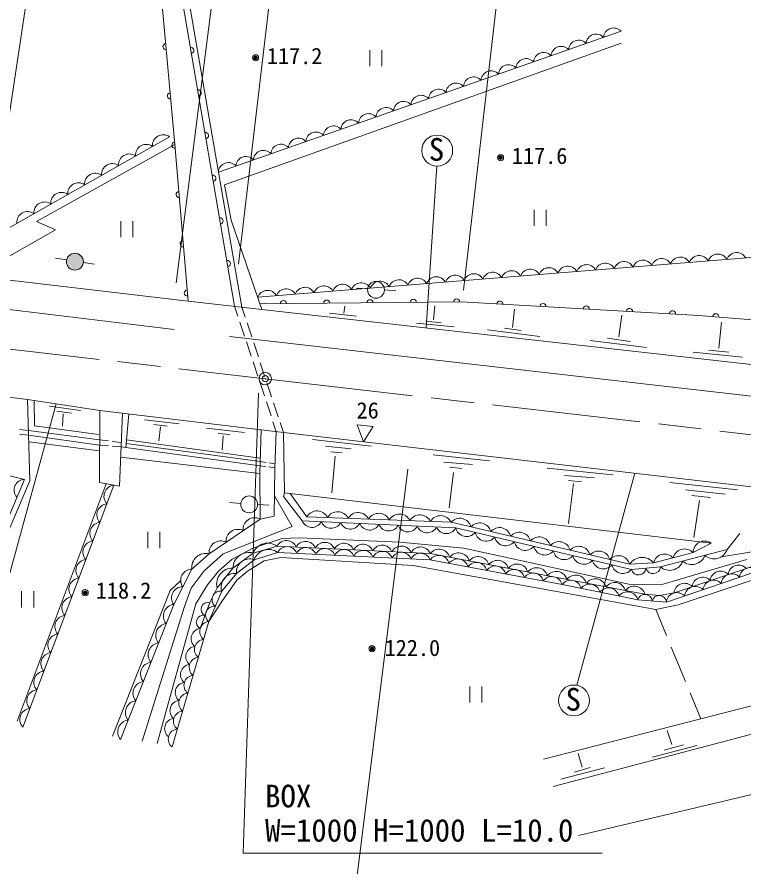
# Model space of a CAD drawing. Units: millimetres, scale not verified. Extents: x 40000 to 680000, y 20000 to 380000.
# Drawn here: x 150831 to 209625, y 247411 to 316164 of the extents above; entities that cross this region are included whole.
import ezdxf
from ezdxf.enums import TextEntityAlignment as Align

# ---------------------------------------------------------------- set-up
doc = ezdxf.new("R2010")
doc.units = ezdxf.units.MM
doc.header["$LTSCALE"] = 1000
doc.header["$PDMODE"] = 32
doc.header["$PDSIZE"] = 500
doc.linetypes.add('CHAIN', pattern=[18.5, 12, -1.5, 3.5, -1.5])
for name, color, linetype, lineweight in [('M-BGD', 7, 'Continuous', 13), ('M-BMK', 2, 'CHAIN', 13), ('M-BMK-SRVR', 3, 'Continuous', 13), ('M-STR-HTXT', 7, 'Continuous', 13)]:
    doc.layers.add(name, color=color, linetype=linetype, lineweight=lineweight)
doc.styles.add('ＭＳ ゴシック', font='')
doc.styles.get('ＭＳ ゴシック').set_extended_font_data('MS Gothic')

msp = doc.modelspace()

# ---------------------------------------------------------------- hatches: boundary and pattern name
at = {"layer": 'M-BGD'}
msp.add_hatch(color=256, dxfattribs=at).paths.add_polyline_path([(156190, 296267, 0.97359), (154846, 296512, 0.01338), (154840, 296476, 1)])

# ---------------------------------------------------------------- linework, layer by layer
for p, q in [((167118, 303621), (164689, 317694)), ((168430, 292767), (164180, 317615)), ((199687, 315005), (167118, 303621)), ((167613, 302577), (199701, 314057)), ((179356, 313476), (179356, 312176)), ((180331, 312176), (180331, 313476)), ((163154, 306478), (143970, 295608)), ((152417, 299619), (163604, 305842)), ((184791, 304112), (183918, 291018)), ((169013, 292701), (167118, 303621)), ((168146, 299737), (167613, 302577)), ((101629, 300553), (164666, 293191)), ((192650, 300580), (192650, 299280)), ((193625, 299280), (193625, 300580)), ((153936, 298949), (152417, 299619)), ((159224, 299653), (159224, 298353)), ((160199, 298353), (160199, 299653)), ((170638, 292518), (168146, 299737)), ((147360, 295213), (153936, 298949)), ((153943, 296651), (154846, 296512)), ((212799, 296917), (170301, 293493)), ((156194, 296304), (157097, 296166)), ((178273, 294236), (179185, 294175)), ((180545, 294085), (181457, 294024)), ((164666, 293191), (170638, 292518)), ((148073, 292759), (163550, 290895)), ((168697, 291965), (168430, 292767)), ((169280, 291897), (169013, 292701)), ((170638, 292518), (225375, 286336)), ((176109, 292210), (178289, 291959)), ((177254, 292221), (177336, 292788)), ((184518, 291677), (184624, 292807)), ((190914, 291053), (191054, 292523)), ((183887, 291563), (185123, 291440)), ((199502, 290307), (199740, 292049)), ((169233, 290351), (168854, 291490)), ((169815, 290284), (169437, 291423)), ((183133, 291396), (186184, 291098)), ((188880, 290854), (193123, 290323)), ((190248, 290983), (191598, 290802)), ((207579, 289367), (207814, 291490)), ((168008, 290332), (258624, 279944)), ((198599, 290184), (200413, 289930)), ((169768, 288738), (169390, 289877)), ((170351, 288670), (169973, 289809)), ((197181, 289987), (201746, 289422)), ((151690, 285238), (120558, 288908)), ((205511, 289052), (209494, 288637)), ((206773, 289209), (208412, 289060)), ((170304, 287125), (169926, 288263)), ((170887, 287057), (170508, 288196)), ((170840, 285511), (170462, 286650)), ((171422, 285444), (171044, 286582)), ((149255, 267580), (153987, 284879)), ((157519, 284327), (151690, 285238)), ((151690, 285238), (151880, 278654)), ((152222, 285155), (152256, 283097)), ((153470, 284687), (155960, 284345)), ((171376, 283898), (170998, 285037)), ((171958, 283830), (171580, 284969)), ((154058, 284275), (155250, 284126)), ((154566, 284056), (154505, 283066)), ((157505, 278508), (157519, 284327)), ((172382, 282552), (157519, 284327)), ((159350, 284108), (159109, 278219)), ((159863, 284047), (159634, 281336)), ((161146, 283576), (163943, 283261)), ((171800, 282621), (171534, 283423)), ((172382, 282552), (172115, 283356)), ((151027, 282800), (151762, 282726)), ((151762, 282726), (157513, 281965)), ((152256, 283097), (157425, 282392)), ((161900, 283199), (162987, 283068)), ((162426, 283007), (162295, 281885)), ((166143, 282897), (169237, 282555)), ((170565, 282769), (170478, 279234)), ((171673, 279711), (171800, 282621)), ((178344, 283167), (179644, 283038)), ((178864, 281800), (178344, 283167)), ((178864, 281800), (179644, 283038)), ((151040, 282424), (151773, 282348)), ((151773, 282348), (157512, 281545)), ((157513, 281965), (158234, 281870)), ((159688, 281972), (170508, 280479)), ((167098, 282476), (168036, 282389)), ((167492, 282275), (167414, 281118)), ((172382, 282552), (172456, 277676)), ((252416, 273266), (172382, 282552)), ((174736, 282003), (179496, 281450)), ((151789, 281808), (157511, 281072)), ((157512, 281545), (158226, 281485)), ((158525, 281460), (159239, 281401)), ((158532, 281831), (159253, 281736)), ((159634, 281336), (159239, 281401)), ((159634, 281336), (170493, 279870)), ((159663, 281672), (170501, 280200)), ((175771, 281443), (177868, 281239)), ((159205, 280572), (170478, 279234)), ((176221, 280987), (177120, 280911)), ((176559, 280643), (176298, 277672)), ((184474, 280740), (189042, 280253)), ((170493, 279870), (170959, 279807)), ((170501, 280200), (170971, 280134)), ((171218, 280100), (171688, 280035)), ((185344, 280166), (187658, 279981)), ((170478, 279234), (170490, 275559)), ((171207, 279774), (171673, 279711)), ((171673, 279711), (171623, 275799)), ((186124, 279324), (185793, 276469)), ((185799, 279745), (186816, 279648)), ((193719, 279668), (199008, 279138)), ((196100, 262111), (200790, 279256)), ((151431, 278767), (143513, 260259)), ((151880, 278654), (143791, 259959)), ((150257, 279056), (151431, 278767)), ((159109, 278219), (157505, 278508)), ((195117, 279085), (197496, 278901)), ((195419, 278664), (196484, 278572)), ((203622, 278515), (209092, 277923)), ((158032, 278413), (150840, 259195)), ((158673, 278297), (151295, 258730)), ((195827, 278428), (195432, 275193)), ((204898, 277923), (208092, 277581)), ((173083, 274949), (171644, 277421)), ((172456, 277676), (172373, 277385)), ((173896, 275417), (172373, 277385)), ((172456, 277676), (206973, 273610)), ((174277, 275745), (172925, 277620)), ((205403, 277460), (206922, 277296)), ((168017, 276884), (168929, 276823)), ((170290, 276733), (171201, 276672)), ((206022, 277051), (205580, 274065)), ((171623, 275799), (170490, 275559)), ((161400, 274512), (161400, 273212)), ((162375, 273212), (162375, 274512)), ((173083, 274949), (167493, 272732)), ((208257, 273091), (209287, 274381)), ((169900, 273188), (172266, 273990)), ((172266, 273990), (173673, 274042)), ((173673, 274042), (181782, 273677)), ((181782, 273677), (186975, 273211)), ((168240, 272313), (169900, 273188)), ((171860, 273360), (169931, 272804)), ((184252, 272758), (171860, 273360)), ((186975, 273211), (200312, 270297)), ((167493, 272732), (165965, 271364)), ((167122, 271353), (168240, 272313)), ((169931, 272804), (168287, 271591)), ((172166, 272451), (170833, 272188)), ((182879, 271791), (172166, 272451)), ((201617, 269471), (184252, 272758)), ((202896, 270238), (209846, 272293)), ((215693, 272417), (204307, 268626)), ((210266, 272913), (207793, 272508)), ((168287, 271591), (167012, 269987)), ((170833, 272188), (169461, 271342)), ((202506, 268232), (182879, 271791)), ((211277, 272055), (203967, 269596)), ((165965, 271364), (164929, 269974)), ((166228, 270223), (167122, 271353)), ((169461, 271342), (168622, 270621)), ((163216, 269776), (164057, 270565)), ((165298, 268694), (166228, 270223)), ((168622, 270621), (167439, 268956)), ((248373, 270219), (193416, 256139)), ((200312, 270297), (202896, 270238)), ((151207, 269712), (151207, 268412)), ((152182, 268412), (152182, 269712)), ((158558, 257989), (163216, 269776)), ((164929, 269974), (164367, 268487)), ((167012, 269987), (166414, 268815)), ((203967, 269596), (202784, 269373)), ((167439, 268956), (166332, 267269)), ((194189, 253917), (252570, 269318)), ((202784, 269373), (201617, 269471)), ((164367, 268487), (160950, 257579)), ((162157, 257408), (165298, 268694)), ((166414, 268815), (165643, 266700)), ((204307, 268626), (202506, 268232)), ((202506, 268232), (203368, 266127)), ((203747, 265201), (204884, 262425)), ((187453, 262014), (187453, 260714)), ((188428, 260714), (188428, 262014)), ((205263, 261500), (206125, 259395)), ((196230, 249952), (236979, 259609)), ((203792, 257315), (203419, 258457)), ((202214, 256298), (205799, 257245)), ((203169, 256859), (204730, 257297)), ((196545, 255496), (196203, 256592)), ((194804, 254509), (198351, 255435)), ((195914, 255093), (197194, 255470))]:
    msp.add_line(p, q, dxfattribs=at)
for points in [[(162526, 317747), (163604, 305842), (164666, 293191)], [(214324, 291341), (205950, 292032), (186786, 293112), (170481, 292971)], [(206973, 273610), (205506, 272840), (203889, 272406), (202311, 272011), (200379, 271893), (185936, 275298), (174277, 275745)], [(170490, 275559), (166377, 272737), (164977, 271495), (163508, 268655), (159204, 257732)], [(173896, 275417), (186307, 274838), (200522, 271474), (202868, 271691), (208257, 273091)], [(213699, 272375), (203347, 268831), (201039, 269009), (194916, 270261), (184246, 272253), (171910, 272862), (170016, 272270), (168583, 271156), (167383, 269729), (166332, 267269), (163367, 257127)]]:
    msp.add_lwpolyline(points, dxfattribs=at)
for centre, radius in [((170122, 312865), 150), ((170122, 312865), 120), ((170122, 312865), 90), ((170122, 312865), 60), ((170122, 312865), 30), ((170122, 312865), 20), ((184814, 305361), 1250), ((189936, 304791), 150), ((189936, 304791), 120), ((189936, 304791), 90), ((189936, 304791), 60), ((189936, 304791), 30), ((189936, 304791), 20), ((155515, 296371), 683), ((179862, 294093), 683), ((169607, 276741), 683), ((156344, 269595), 150), ((156344, 269595), 120), ((156344, 269595), 90), ((156344, 269595), 60), ((156344, 269595), 30), ((156344, 269595), 20), ((179545, 265061), 150), ((179545, 265061), 120), ((179545, 265061), 90), ((179545, 265061), 60), ((179545, 265061), 30), ((179545, 265061), 20), ((195873, 260882), 1250)]:
    msp.add_circle(centre, radius, dxfattribs=at)
for centre, radius, start, end in [((199082, 314463), 813, 41.88844, 176.64388), ((196250, 313473), 813, 41.88844, 176.64388), ((197666, 313968), 813, 41.88844, 176.64388), ((162887, 313763), 250, 95.17757, 275.17757), ((164889, 313466), 250, 279.70682, 99.70682), ((194834, 312978), 813, 41.88844, 176.64388), ((193418, 312483), 813, 41.88844, 176.64388), ((190586, 311493), 813, 41.88844, 176.64388), ((192002, 311988), 813, 41.88844, 176.64388), ((189170, 310998), 813, 41.88844, 176.64388), ((186338, 310008), 813, 41.88844, 176.64388), ((187754, 310503), 813, 41.88844, 176.64388), ((165480, 310016), 250, 279.70682, 99.70682), ((184922, 309513), 813, 41.88844, 176.64388), ((163247, 309780), 250, 95.17757, 275.17757), ((183506, 309018), 813, 41.88844, 176.64388), ((180674, 308028), 813, 41.88844, 176.64388), ((182090, 308523), 813, 41.88844, 176.64388), ((179258, 307533), 813, 41.88844, 176.64388), ((176426, 306543), 813, 41.88844, 176.64388), ((177842, 307038), 813, 41.88844, 176.64388), ((162651, 305768), 870, 54.709, 184.36134), ((166070, 306566), 250, 279.70682, 99.70682), ((175009, 306049), 813, 41.88844, 176.64388), ((163608, 305796), 250, 94.79552, 274.79552), ((173593, 305554), 813, 41.88844, 176.64388), ((161281, 304991), 870, 54.709, 184.36134), ((170761, 304564), 813, 41.88844, 176.64388), ((172177, 305059), 813, 41.88844, 176.64388), ((159911, 304215), 870, 54.709, 184.36134), ((169345, 304069), 813, 41.88844, 176.64388), ((158540, 303438), 870, 54.709, 184.36134), ((167929, 303574), 813, 41.88844, 176.64388), ((157170, 302662), 870, 54.709, 184.36134), ((166660, 303116), 250, 279.70682, 99.70682), ((155800, 301886), 870, 54.709, 184.36134), ((154429, 301109), 870, 54.709, 184.36134), ((163943, 301810), 250, 94.79552, 274.79552), ((153059, 300333), 870, 54.709, 184.36134), ((151689, 299557), 870, 54.709, 184.36134), ((167250, 299667), 250, 279.70682, 99.70682), ((164277, 297824), 250, 94.79552, 274.79552), ((209031, 296282), 830, 28.0173, 161.19498), ((167840, 296217), 250, 279.70682, 99.70682), ((199924, 295549), 830, 28.0173, 161.19498), ((201442, 295671), 830, 28.0173, 161.19498), ((202960, 295793), 830, 28.0173, 161.19498), ((204477, 295916), 830, 28.0173, 161.19498), ((205995, 296038), 830, 28.0173, 161.19498), ((207513, 296160), 830, 28.0173, 161.19498), ((190817, 294815), 830, 28.0173, 161.19498), ((192335, 294937), 830, 28.0173, 161.19498), ((193853, 295060), 830, 28.0173, 161.19498), ((195371, 295182), 830, 28.0173, 161.19498), ((196889, 295304), 830, 28.0173, 161.19498), ((198406, 295426), 830, 28.0173, 161.19498), ((183229, 294204), 830, 28.0173, 161.19498), ((184746, 294326), 830, 28.0173, 161.19498), ((186264, 294448), 830, 28.0173, 161.19498), ((187782, 294570), 830, 28.0173, 161.19498), ((189300, 294693), 830, 28.0173, 161.19498), ((174122, 293470), 830, 28.0173, 161.19498), ((175640, 293592), 830, 28.0173, 161.19498), ((177158, 293715), 830, 28.0173, 161.19498), ((178675, 293837), 830, 28.0173, 161.19498), ((180193, 293959), 830, 28.0173, 161.19498), ((181711, 294081), 830, 28.0173, 161.19498), ((164611, 293838), 250, 94.79552, 274.79552), ((171087, 293225), 830, 28.0173, 161.19498), ((172604, 293348), 830, 28.0173, 161.19498), ((172383, 292987), 250, 0.49455, 180.49455), ((175883, 293017), 250, 0.49455, 180.49455), ((179383, 293048), 250, 0.49455, 180.49455), ((182883, 293078), 250, 0.49455, 180.49455), ((186383, 293108), 250, 0.49455, 180.49455), ((189878, 292937), 250, 356.77527, 176.77527), ((193372, 292740), 250, 356.77527, 176.77527), ((196867, 292544), 250, 356.77527, 176.77527), ((200361, 292347), 250, 356.77527, 176.77527), ((203856, 292150), 250, 356.77527, 176.77527), ((207348, 291916), 250, 355.2812, 175.2812), ((151448, 277917), 850, 91.13195, 222.54622), ((158761, 277404), 897, 95.60489, 223.07504), ((158193, 275899), 897, 95.60489, 223.07504), ((175093, 275269), 944, 25.87956, 149.72889), ((176758, 275205), 944, 25.87956, 149.72889), ((178424, 275141), 944, 25.87956, 149.72889), ((180089, 275078), 944, 25.87956, 149.72889), ((181755, 275014), 944, 25.87956, 149.72889), ((183420, 274950), 944, 25.87956, 149.72889), ((185086, 274886), 944, 25.87956, 149.72889), ((157626, 274394), 897, 95.60489, 223.07504), ((170054, 274725), 941, 62.39501, 186.5097), ((174688, 275733), 853, 201.77913, 332.88361), ((176239, 275661), 853, 201.77913, 332.88361), ((177791, 275589), 853, 201.77913, 332.88361), ((179342, 275516), 853, 201.77913, 332.88361), ((180894, 275444), 853, 201.77913, 332.88361), ((182445, 275372), 853, 201.77913, 332.88361), ((186640, 274691), 930, 14.25819, 139.20845), ((188244, 274313), 930, 14.25819, 139.20845), ((168683, 273784), 941, 62.39501, 186.5097), ((183996, 275299), 853, 201.77913, 332.88361), ((185548, 275227), 853, 201.77913, 332.88361), ((187191, 275049), 908, 193.40665, 319.96245), ((188770, 274675), 908, 193.40665, 319.96245), ((189849, 273934), 930, 14.25819, 139.20845), ((191454, 273556), 930, 14.25819, 139.20845), ((157058, 272889), 897, 95.60489, 223.07504), ((167312, 272844), 941, 62.39501, 186.5097), ((172618, 272971), 851, 21.59055, 152.85141), ((174167, 272896), 851, 21.59055, 152.85141), ((175716, 272821), 851, 21.59055, 152.85141), ((190350, 274301), 908, 193.40665, 319.96245), ((191929, 273927), 908, 193.40665, 319.96245), ((193059, 273178), 930, 14.25819, 139.20845), ((194663, 272799), 930, 14.25819, 139.20845), ((206442, 272839), 936, 55.46067, 179.94486), ((171105, 272354), 1258, 53.10953, 159.01318), ((171182, 271866), 1234, 53.8448, 160.86325), ((172664, 272478), 846, 21.31338, 153.03529), ((174206, 272402), 846, 21.31338, 153.03529), ((175748, 272326), 846, 21.31338, 153.03529), ((177265, 272746), 851, 21.59055, 152.85141), ((177290, 272250), 846, 21.31338, 153.03529), ((178814, 272671), 851, 21.59055, 152.85141), ((178832, 272174), 846, 21.31338, 153.03529), ((180363, 272595), 851, 21.59055, 152.85141), ((181912, 272520), 851, 21.59055, 152.85141), ((183461, 272445), 851, 21.59055, 152.85141), ((184968, 272220), 895, 15.48437, 143.07864), ((193508, 273554), 908, 193.40665, 319.96245), ((195088, 273180), 908, 193.40665, 319.96245), ((196268, 272421), 930, 14.25819, 139.20845), ((197873, 272042), 930, 14.25819, 139.20845), ((204814, 272187), 951, 43.32352, 166.7132), ((207205, 273449), 1111, 227.93333, 341.19743), ((156491, 271384), 897, 95.60489, 223.07504), ((166093, 271648), 1126, 75.36209, 187.80473), ((169580, 271560), 1293, 74.25632, 178.59833), ((169652, 271260), 1074, 70.16803, 185.56374), ((180374, 272098), 846, 21.31338, 153.03529), ((181916, 272022), 846, 21.31338, 153.03529), ((183458, 271945), 846, 21.31338, 153.03529), ((184944, 271766), 851, 13.78597, 145.06425), ((186468, 271481), 851, 13.78597, 145.06425), ((186546, 271922), 895, 15.48437, 143.07864), ((188125, 271623), 895, 15.48437, 143.07864), ((196667, 272806), 908, 193.40665, 319.96245), ((199478, 271664), 930, 14.25819, 139.20845), ((201387, 271266), 1187, 38.87633, 148.13074), ((203200, 271810), 911, 40.86168, 167.21081), ((205409, 272983), 1111, 227.93333, 341.19743), ((168276, 270292), 1300, 89.48886, 193.53598), ((187992, 271196), 851, 13.78597, 145.06425), ((189517, 270912), 851, 13.78597, 145.06425), ((189704, 271324), 895, 15.48437, 143.07864), ((191282, 271025), 895, 15.48437, 143.07864), ((192861, 270726), 895, 15.48437, 143.07864), ((198247, 272432), 908, 193.40665, 319.96245), ((199826, 272058), 908, 193.40665, 319.96245), ((201099, 271625), 597, 194.64665, 355.91583), ((202273, 271733), 597, 194.64665, 355.91583), ((203613, 272516), 1111, 227.93333, 341.19743), ((209194, 270990), 845, 42.67901, 174.49976), ((210119, 270768), 861, 43.67994, 174.11045), ((164955, 270606), 889, 88.59322, 216.6962), ((168457, 270045), 1119, 83.50924, 196.36216), ((191041, 270627), 851, 13.78597, 145.06425), ((192565, 270343), 851, 13.78597, 145.06425), ((194089, 270058), 851, 13.78597, 145.06425), ((194440, 270428), 895, 15.48437, 143.07864), ((196018, 270129), 895, 15.48437, 143.07864), ((207732, 270499), 845, 42.67901, 174.49976), ((208640, 270262), 861, 43.67994, 174.11045), ((155923, 269879), 897, 95.60489, 223.07504), ((195609, 269751), 860, 13.20592, 143.67785), ((197140, 269438), 860, 13.20592, 143.67785), ((197597, 269830), 895, 15.48437, 143.07864), ((199175, 269531), 895, 15.48437, 143.07864), ((204808, 269515), 845, 42.67901, 174.49976), ((206270, 270007), 845, 42.67901, 174.49976), ((207161, 269755), 861, 43.67994, 174.11045), ((164221, 269186), 889, 88.59322, 216.6962), ((167302, 269037), 698, 83.31543, 230.42118), ((198671, 269125), 860, 13.20592, 143.67785), ((200202, 268812), 860, 13.20592, 143.67785), ((200754, 269232), 895, 15.48437, 143.07864), ((204203, 268743), 861, 43.67994, 174.11045), ((205682, 269249), 861, 43.67994, 174.11045), ((155356, 268374), 897, 95.60489, 223.07504), ((166284, 268263), 567, 76.73862, 243.19353), ((201610, 268880), 585, 3.9333, 167.26929), ((202763, 268791), 585, 3.9333, 167.26929), ((163622, 267709), 953, 96.88548, 220.10148), ((166777, 267806), 698, 83.31543, 230.42118), ((154788, 266868), 897, 95.60489, 223.07504), ((165898, 267206), 567, 76.73862, 243.19353), ((163007, 266148), 953, 96.88548, 220.10148), ((166427, 266455), 820, 96.65215, 230.74887), ((154221, 265363), 897, 95.60489, 223.07504), ((165740, 265880), 825, 96.77132, 230.36629), ((162392, 264588), 953, 96.88548, 220.10148), ((166004, 265006), 820, 96.65215, 230.74887), ((153653, 263858), 897, 95.60489, 223.07504), ((165311, 264426), 825, 96.77132, 230.36629), ((165580, 263557), 820, 96.65215, 230.74887), ((161777, 263027), 953, 96.88548, 220.10148), ((164882, 262971), 825, 96.77132, 230.36629), ((153085, 262353), 897, 95.60489, 223.07504), ((165156, 262108), 820, 96.65215, 230.74887), ((161162, 261467), 953, 96.88548, 220.10148), ((164453, 261516), 825, 96.77132, 230.36629), ((152518, 260848), 897, 95.60489, 223.07504), ((164733, 260660), 820, 96.65215, 230.74887), ((160548, 259906), 953, 96.88548, 220.10148), ((164024, 260062), 825, 96.77132, 230.36629), ((151950, 259343), 897, 95.60489, 223.07504), ((164309, 259211), 820, 96.65215, 230.74887), ((159933, 258346), 953, 96.88548, 220.10148), ((163595, 258607), 825, 96.77132, 230.36629), ((163885, 257762), 820, 96.65215, 230.74887)]:
    msp.add_arc(centre, radius, start, end, dxfattribs=at)
for p in [(170122, 312865), (189936, 304791), (156344, 269595), (179545, 265061)]:
    msp.add_point(p, dxfattribs=at)
at = {"layer": 'M-BMK'}
for p, q in [((72039, 298307), (170908, 286909)), ((170908, 286909), (269736, 275517))]:
    msp.add_line(p, q, dxfattribs=at)
at = {"layer": 'M-BMK-SRVR'}
msp.add_circle((170908, 286909), 500, dxfattribs=at)
msp.add_point((170908, 286909), dxfattribs=at)
at = {"layer": 'M-STR-HTXT'}
for p, q in [((149047, 300645), (152570, 323910)), ((167174, 321930), (163706, 294666)), ((168755, 296165), (171708, 321441)), ((189842, 319187), (186953, 294069)), ((169114, 248533), (170363, 285729)), ((177136, 237157), (182439, 279578)), ((169114, 248533), (198146, 248533))]:
    msp.add_line(p, q, dxfattribs=at)

# ---------------------------------------------------------------- texts
at = {"layer": 'M-BGD', "style": 'ＭＳ ゴシック'}
for s, height, p in [('117.2', 1320, (171037, 311955)), ('S', 1833, (184135, 303988)), ('117.6', 1320, (190851, 303881)), ('26', 1320, (178289, 283290)), ('118.2', 1320, (157202, 268723)), ('122.0', 1320, (180562, 264083)), ('S', 1833, (195194, 259508))]:
    msp.add_text(s, height=height, dxfattribs=at).set_placement(p, align=Align.BOTTOM_LEFT)
at = {"layer": 'M-STR-HTXT', "style": 'ＭＳ ゴシック'}
for s, p in [('BOX', (170895, 251683)), ('W=1000 H=1000 L=10.0', (170895, 248912))]:
    msp.add_text(s, height=1833, dxfattribs=at).set_placement(p, align=Align.BOTTOM_LEFT)

doc.saveas('drawing.dxf')
